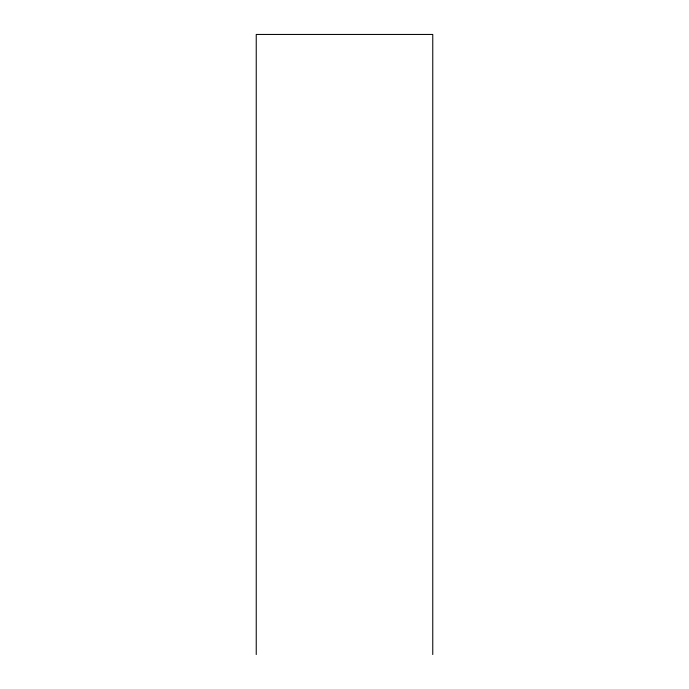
<?xml version="1.0" encoding="UTF-8"?>
<svg xmlns="http://www.w3.org/2000/svg" width="689" height="689" viewBox="0 0 689 689"><rect width="100%" height="100%" fill="white"/><g stroke="black" fill="none" stroke-linecap="round" stroke-linejoin="round"><path stroke-width="1.03" d="M432.761 654.55L432.761 34.45L256.239 34.45L256.239 654.55"/></g></svg>
